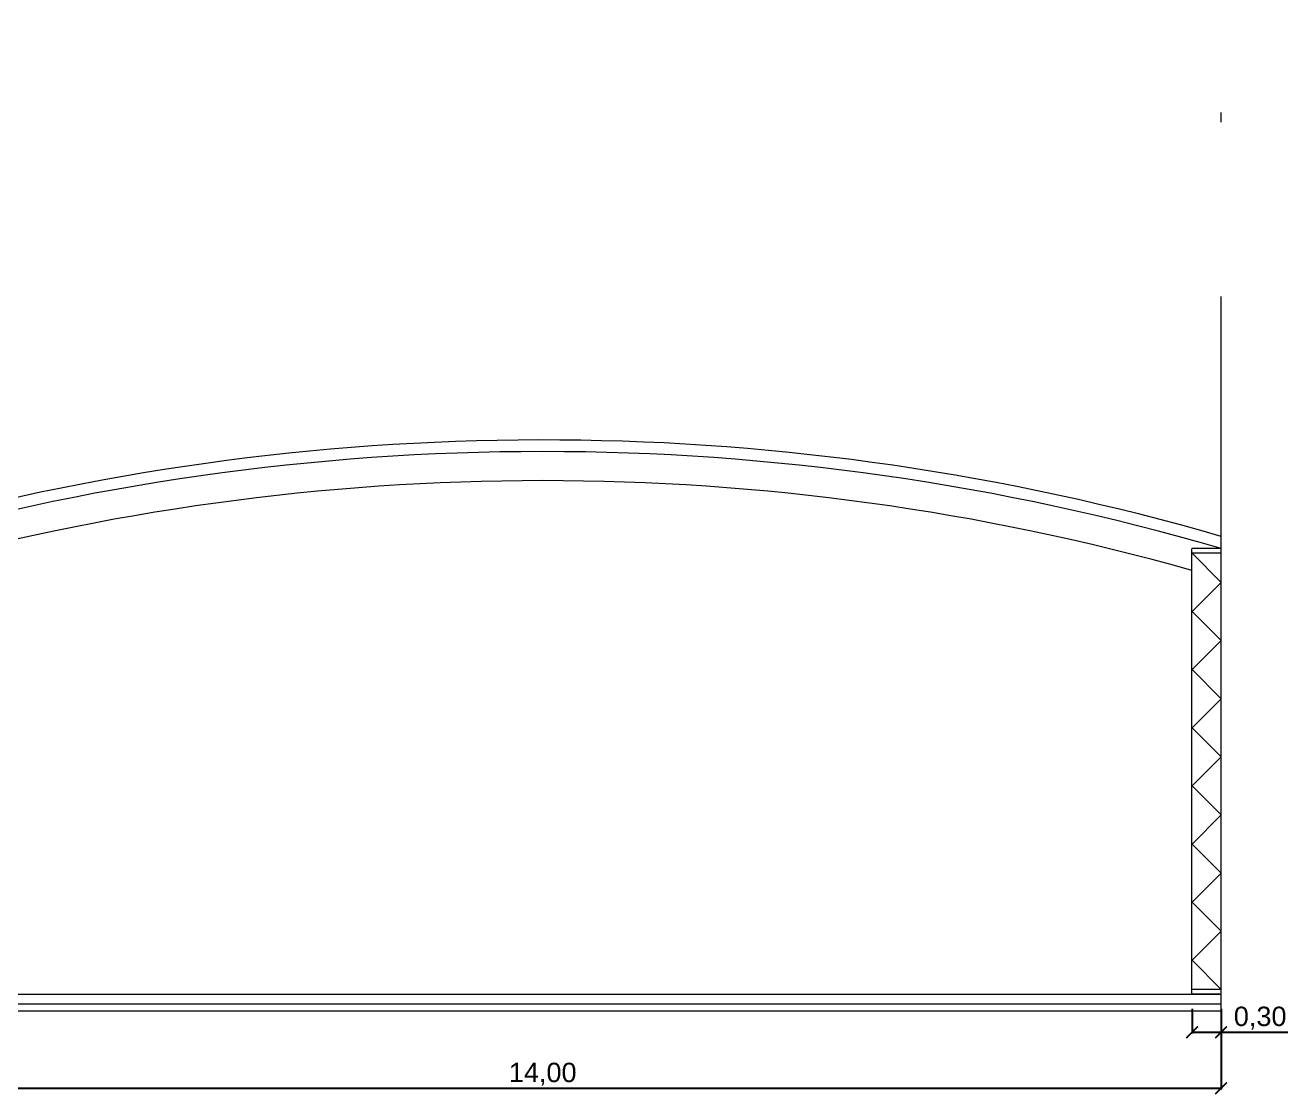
# Model space of a CAD drawing. Header units: millimetres. Extents: x 265 to 899, y -203 to 32.
# Drawn here: x 589.04 to 602.07, y -102.29 to -91.26 of the extents above; entities that cross this region are included whole.
import ezdxf

# ---------------------------------------------------------------- set-up
doc = ezdxf.new("R2010")
doc.units = ezdxf.units.MM
doc.header["$LTSCALE"] = 0.1
doc.header["$MEASUREMENT"] = 0
doc.header["$PDMODE"] = 3
doc.header["$PDSIZE"] = 0.1
doc.linetypes.add('ACAD_ISO10W100', pattern=[18, 12, -3, 0, -3])
doc.layers.get('DEFPOINTS').update_dxf_attribs({"color": 1})
for name, color, linetype, lineweight in [('00_EST_Cotas', 6, 'Continuous', 9), ('00_EST_Ejes', 1, 'ACAD_ISO10W100', 9), ('00_EST_Piso', 7, 'Continuous', 20)]:
    doc.layers.add(name, color=color, linetype=linetype, lineweight=lineweight)
doc.layers.add('00_EST_EXISTENTE', color=8, linetype='Continuous', lineweight=20, transparency=0.5)
doc.styles.add('Arial20', font='arial.ttf', dxfattribs={"height": 0.2})
doc.dimstyles.new('Cota 1-100-Andres', dxfattribs={"dimtxt": 0.2, "dimasz": 0.12, "dimexe": 0.012, "dimexo": 0.15, "dimgap": 0.025, "dimtad": 1, "dimzin": 0, "dimtxsty": 'Arial20', "dimblk1": 'ARCHTICK', "dimblk2": 'ARCHTICK', "dimsah": 1, "dimcen": 0.09, "dimclrd": 256, "dimclre": 256, "dimclrt": 256, "dimazin": 0, "dimtfac": 1, "dimtofl": 0, "dimtmove": 0, "dimatfit": 3, "dimldrblk": 'ARCHTICK', "dimfxl": 1, "dimtolj": 1, "dimtzin": 0, "dimarcsym": 0})

# ---------------------------------------------------------------- blocks, each defined once
blk = doc.blocks.new('_ARCHTICK')
at = {"color": 0, "linetype": 'ByBlock', "const_width": 0.15}
blk.add_lwpolyline([(-0.5, -0.5), (0.5, 0.5)], dxfattribs=at)
blk = doc.blocks.new('*D41')
at = {"layer": '00_EST_Cotas', "lineweight": -2, "transparency": 16777216}
for p, q in [((601.081, -101.406), (601.081, -101.661)), ((601.38, -101.406), (601.38, -101.661)), ((601.081, -101.649), (601.38, -101.649)), ((601.38, -101.649), (602.069, -101.649))]:
    blk.add_line(p, q, dxfattribs=at)
at = {"layer": 'DEFPOINTS', "color": 0, "transparency": 16777216}
for p in [(601.081, -101.256), (601.38, -101.256), (601.38, -101.649)]:
    blk.add_point(p, dxfattribs=at)
at = {"layer": '00_EST_Cotas', "lineweight": -2, "transparency": 16777216, "xscale": 0.12, "yscale": 0.12, "zscale": 0.12, "rotation": 180}
blk.add_blockref('_ARCHTICK', (601.081, -101.649), dxfattribs=at)
at = {"layer": '00_EST_Cotas', "lineweight": -2, "transparency": 16777216, "xscale": 0.12, "yscale": 0.12, "zscale": 0.12}
blk.add_blockref('_ARCHTICK', (601.38, -101.649), dxfattribs=at)
at = {"layer": '00_EST_Cotas', "transparency": 16777216, "insert": (601.784, -101.503), "char_height": 0.2, "attachment_point": 5, "style": 'Arial20'}
blk.add_mtext('\\A1;0,30', dxfattribs=at)
blk = doc.blocks.new('*D46')
at = {"layer": '00_EST_Cotas', "lineweight": -2, "transparency": 16777216}
for p, q in [((587.38, -101.406), (587.38, -102.239)), ((601.38, -101.576), (601.38, -102.239)), ((587.38, -102.227), (601.38, -102.227))]:
    blk.add_line(p, q, dxfattribs=at)
at = {"layer": 'DEFPOINTS', "color": 0, "transparency": 16777216}
for p in [(587.38, -101.256), (601.38, -101.426), (601.38, -102.227)]:
    blk.add_point(p, dxfattribs=at)
at = {"layer": '00_EST_Cotas', "lineweight": -2, "transparency": 16777216, "xscale": 0.12, "yscale": 0.12, "zscale": 0.12, "rotation": 180}
blk.add_blockref('_ARCHTICK', (587.38, -102.227), dxfattribs=at)
at = {"layer": '00_EST_Cotas', "lineweight": -2, "transparency": 16777216, "xscale": 0.12, "yscale": 0.12, "zscale": 0.12}
blk.add_blockref('_ARCHTICK', (601.38, -102.227), dxfattribs=at)
at = {"layer": '00_EST_Cotas', "transparency": 16777216, "insert": (594.38, -102.082), "char_height": 0.2, "attachment_point": 5, "style": 'Arial20'}
blk.add_mtext('\\A1;14,00', dxfattribs=at)

msp = doc.modelspace()

# ---------------------------------------------------------------- linework, layer by layer
at = {"layer": '00_EST_Ejes', "linetype": 'ACAD_ISO10W100', "ltscale": 6}
msp.add_line((601.38, -101.256), (601.38, -91.256), dxfattribs=at)
at = {"layer": '00_EST_EXISTENTE'}
for p, q in [((601.08, -101.256), (601.08, -96.656)), ((601.38, -96.656), (601.081, -96.656)), ((601.38, -101.256), (601.38, -96.656)), ((601.38, -96.706), (601.081, -96.706)), ((601.38, -101.206), (601.081, -101.206)), ((601.378, -101.256), (601.08, -101.256)), ((601.38, -101.426), (601.38, -101.256))]:
    msp.add_line(p, q, dxfattribs=at)
msp.add_lwpolyline([(601.38, -101.206), (601.081, -100.906), (601.38, -100.606), (601.081, -100.306), (601.38, -100.006), (601.081, -99.706), (601.38, -99.406), (601.081, -99.106), (601.38, -98.806), (601.081, -98.506), (601.38, -98.206), (601.081, -97.906), (601.38, -97.606), (601.081, -97.306), (601.38, -97.006), (601.081, -96.706)], dxfattribs=at)
for radius, start, end in [(25.12, 73.8196, 105.3728), (25, 73.7398, 106.2602), (24.7, 74.261, 105.739)]:
    msp.add_arc((594.38, -120.656), radius, start, end, dxfattribs=at)
at = {"layer": '00_EST_Piso'}
for p, q in [((573.254, -101.356), (601.38, -101.356)), ((575.38, -101.256), (601.38, -101.256)), ((573.249, -101.426), (601.38, -101.426))]:
    msp.add_line(p, q, dxfattribs=at)

# ---------------------------------------------------------------- dimensions: what is measured, and where the dimension line sits
at = {"layer": '00_EST_Cotas'}
dim = msp.add_linear_dim(base=(601.38, -102.227), p1=(587.38, -101.256), p2=(601.38, -101.426), dimstyle='Cota 1-100-Andres', dxfattribs=at)
dim.commit()
dim.dimension.update_dxf_attribs({"geometry": '*D46', "text_midpoint": (594.38, -102.082)})
dim = msp.add_linear_dim(base=(601.38, -101.649), p1=(601.081, -101.256), p2=(601.38, -101.256), dimstyle='Cota 1-100-Andres', dxfattribs=at)
dim.commit()
dim.dimension.update_dxf_attribs({"geometry": '*D41', "text_midpoint": (601.784, -101.649), "dimtype": 160})

doc.saveas('drawing.dxf')
